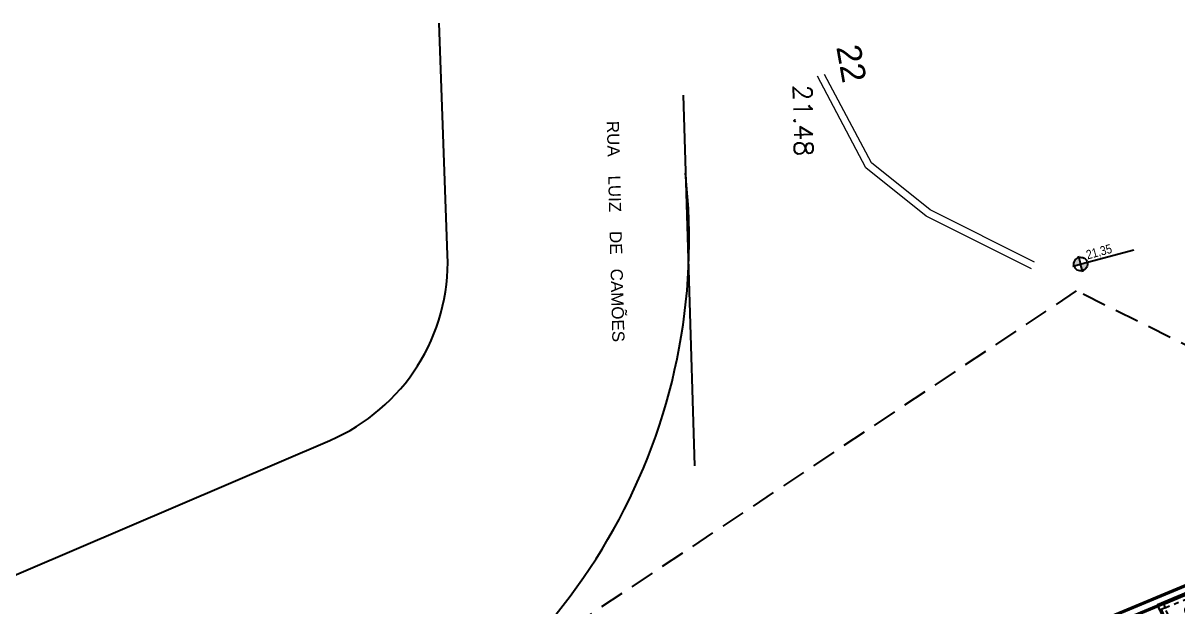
# Model space of a CAD drawing. Header units: metres. Extents: x -154 to 570, y -18 to 184.
# Drawn here: x -40.61 to -16.82, y 33.16 to 45.19 of the extents above; entities that cross this region are included whole.
import ezdxf
from ezdxf.enums import TextEntityAlignment as Align

# ---------------------------------------------------------------- set-up
doc = ezdxf.new("R2010")
doc.units = ezdxf.units.M
doc.linetypes.add('DASHEDX2', pattern=[1.5, 1, -0.5])
doc.linetypes.add('terreno + circ vert$0$DASHEDX2', pattern=[1.5, 1, -0.5])
for name, color, linetype in [('AR-MOB', 2, 'Continuous'), ('ARQ-ALV ACAB', 4, 'Continuous'), ('ARQ-ALV-BXA', 3, 'Continuous'), ('ARQ-AUX', 7, 'Continuous'), ('ARQ-DIM - EMBASAM', 2, 'Continuous'), ('ARQ-PRJ', 7, 'DASHEDX2'), ('PA-GRADIL', 7, 'Continuous'), ('PA-MOBILIÁRIO', 251, 'Continuous'), ('PA-PAISAGISMO', 7, 'Continuous'), ('PA-PISO', 7, 'Continuous'), ('terreno + circ vert$0$ARQ-AUX1', 1, 'Continuous'), ('terreno + circ vert$0$ARQ-AUX2', 2, 'Continuous'), ('terreno + circ vert$0$ARQ-EST', 2, 'Continuous'), ('terreno + circ vert$0$ARQ-PRJ', 7, 'terreno + circ vert$0$DASHEDX2'), ('terreno + circ vert$0$ARQ-SIM', 1, 'Continuous')]:
    doc.layers.add(name, color=color, linetype=linetype)
for name, color, linetype, lineweight in [('terreno + circ vert$0$COTAS DAS CURVAS', 7, 'Continuous', 0), ('terreno + circ vert$0$MURO', 44, 'Continuous', 0), ('terreno + circ vert$0$PONTO_COTA', 7, 'Continuous', 0)]:
    doc.layers.add(name, color=color, linetype=linetype, lineweight=lineweight)
doc.styles.add('terreno + circ vert$0$Adesa', font='ARIALN.TTF')
doc.styles.add('terreno + circ vert$0$PONTOS_DADOS', font='romans.shx')
doc.styles.add('terreno + circ vert$0$Standard', font='arial.ttf')

# ---------------------------------------------------------------- blocks, each defined once
blk = doc.blocks.new('A$C1A1416DE')
at = {"layer": 'AR-MOB', "color": 8}
for p, q in [((0.158, 1.283), (0.105, 1.336)), ((0.158, 1.283), (0.105, 1.336)), ((0.158, 1.247), (0.105, 1.194)), ((0.158, 1.247), (0.105, 1.194)), ((0.195, 1.283), (0.248, 1.336)), ((0.195, 1.283), (0.248, 1.336)), ((0.195, 1.247), (0.248, 1.194)), ((0.195, 1.247), (0.248, 1.194)), ((0.627, 1.283), (0.574, 1.336)), ((0.627, 1.283), (0.574, 1.336)), ((0.627, 1.247), (0.574, 1.194)), ((0.627, 1.247), (0.574, 1.194)), ((0.663, 1.283), (0.716, 1.336)), ((0.663, 1.283), (0.716, 1.336)), ((0.663, 1.247), (0.716, 1.194)), ((0.663, 1.247), (0.716, 1.194)), ((1.095, 1.283), (1.042, 1.336)), ((1.095, 1.283), (1.042, 1.336)), ((1.095, 1.247), (1.042, 1.194)), ((1.095, 1.247), (1.042, 1.194)), ((1.132, 1.283), (1.185, 1.336)), ((1.132, 1.283), (1.185, 1.336)), ((1.132, 1.247), (1.185, 1.194)), ((1.132, 1.247), (1.185, 1.194)), ((1.564, 1.283), (1.511, 1.336)), ((1.564, 1.283), (1.511, 1.336)), ((1.564, 1.247), (1.511, 1.194)), ((1.564, 1.247), (1.511, 1.194)), ((1.6, 1.283), (1.654, 1.336)), ((1.6, 1.283), (1.654, 1.336)), ((1.6, 1.247), (1.654, 1.194)), ((1.6, 1.247), (1.654, 1.194)), ((0.158, 0.829), (0.105, 0.882)), ((0.158, 0.829), (0.105, 0.882)), ((0.158, 0.792), (0.105, 0.739)), ((0.158, 0.792), (0.105, 0.739)), ((0.195, 0.829), (0.248, 0.882)), ((0.195, 0.829), (0.248, 0.882)), ((0.195, 0.792), (0.248, 0.739)), ((0.195, 0.792), (0.248, 0.739)), ((0.627, 0.829), (0.574, 0.882)), ((0.627, 0.829), (0.574, 0.882)), ((0.627, 0.792), (0.574, 0.739)), ((0.627, 0.792), (0.574, 0.739)), ((0.663, 0.829), (0.716, 0.882)), ((0.663, 0.829), (0.716, 0.882)), ((0.663, 0.792), (0.716, 0.739)), ((0.663, 0.792), (0.716, 0.739)), ((1.095, 0.829), (1.042, 0.882)), ((1.095, 0.829), (1.042, 0.882)), ((1.095, 0.792), (1.042, 0.739)), ((1.095, 0.792), (1.042, 0.739)), ((1.132, 0.829), (1.185, 0.882)), ((1.132, 0.829), (1.185, 0.882)), ((1.132, 0.792), (1.185, 0.739)), ((1.132, 0.792), (1.185, 0.739)), ((1.564, 0.829), (1.511, 0.882)), ((1.564, 0.829), (1.511, 0.882)), ((1.564, 0.792), (1.511, 0.739)), ((1.564, 0.792), (1.511, 0.739)), ((1.6, 0.829), (1.654, 0.882)), ((1.6, 0.829), (1.654, 0.882)), ((1.6, 0.792), (1.654, 0.739)), ((1.6, 0.792), (1.654, 0.739)), ((0.158, 0.296), (0.105, 0.349)), ((0.158, 0.296), (0.105, 0.349)), ((0.195, 0.296), (0.248, 0.349)), ((0.195, 0.296), (0.248, 0.349)), ((0.627, 0.296), (0.574, 0.349)), ((0.627, 0.296), (0.574, 0.349)), ((0.663, 0.296), (0.716, 0.349)), ((0.663, 0.296), (0.716, 0.349)), ((1.095, 0.296), (1.042, 0.349)), ((1.095, 0.296), (1.042, 0.349)), ((1.132, 0.296), (1.185, 0.349)), ((1.132, 0.296), (1.185, 0.349)), ((1.564, 0.296), (1.511, 0.349)), ((1.564, 0.296), (1.511, 0.349)), ((1.6, 0.296), (1.654, 0.349)), ((1.6, 0.296), (1.654, 0.349)), ((0.158, 0.26), (0.105, 0.206)), ((0.158, 0.26), (0.105, 0.206)), ((0.195, 0.26), (0.248, 0.206)), ((0.195, 0.26), (0.248, 0.206)), ((0.627, 0.26), (0.574, 0.206)), ((0.627, 0.26), (0.574, 0.206)), ((0.663, 0.26), (0.716, 0.206)), ((0.663, 0.26), (0.716, 0.206)), ((1.095, 0.26), (1.042, 0.206)), ((1.095, 0.26), (1.042, 0.206)), ((1.132, 0.26), (1.185, 0.206)), ((1.132, 0.26), (1.185, 0.206)), ((1.564, 0.26), (1.511, 0.206)), ((1.564, 0.26), (1.511, 0.206)), ((1.6, 0.26), (1.654, 0.206)), ((1.6, 0.26), (1.654, 0.206))]:
    blk.add_line(p, q, dxfattribs=at)
blk.add_lwpolyline([(0, 0.1), (0, 1.459, -0.414214), (0.1, 1.559), (1.76, 1.559, -0.414214), (1.86, 1.459), (1.86, 0.1, -0.414214), (1.76, 0), (0.1, 0, -0.414214)], format="xyb", close=True, dxfattribs=at)
blk.add_lwpolyline([(0, 0.1), (0, 1.459, -0.414214), (0.1, 1.559), (1.76, 1.559, -0.414214), (1.86, 1.459), (1.86, 0.1, -0.414214), (1.76, 0), (0.1, 0, -0.414214)], format="xyb", close=True, dxfattribs=at)
for centre in [(0.176, 1.265), (0.176, 1.265), (0.645, 1.265), (0.645, 1.265), (1.114, 1.265), (1.114, 1.265), (1.582, 1.265), (1.582, 1.265), (0.176, 0.811), (0.176, 0.811), (0.645, 0.811), (0.645, 0.811), (1.114, 0.811), (1.114, 0.811), (1.582, 0.811), (1.582, 0.811), (0.176, 0.278), (0.176, 0.278), (0.645, 0.278), (0.645, 0.278), (1.114, 0.278), (1.114, 0.278), (1.582, 0.278), (1.582, 0.278)]:
    blk.add_circle(centre, 0.0259, dxfattribs=at)
blk = doc.blocks.new('A$C0CFC7B20')
at = {"layer": 'ARQ-ALV-BXA', "color": 3}
blk.add_line((3, 3), (0, 3), dxfattribs=at)
at = {"layer": 'ARQ-ALV-BXA', "color": 2}
blk.add_line((0, 3), (0, 0), dxfattribs=at)
at = {"layer": 'ARQ-PRJ', "ltscale": 0.03}
for p, q in [((0.511, 2.95), (0.511, 0.05)), ((0.561, 2.95), (0.561, 0.05)), ((0.896, 2.95), (0.896, 0.05)), ((0.946, 2.95), (0.946, 0.05)), ((1.282, 2.95), (1.282, 0.05)), ((1.332, 2.95), (1.332, 0.05)), ((1.668, 2.95), (1.668, 0.05)), ((1.718, 2.95), (1.718, 0.05)), ((2.054, 2.95), (2.054, 0.05)), ((2.104, 2.95), (2.104, 0.05)), ((2.439, 2.95), (2.439, 0.05)), ((2.489, 2.95), (2.489, 0.05))]:
    blk.add_line(p, q, dxfattribs=at)
blk.add_lwpolyline([(2.85, 2.85), (2.85, 0.15), (0.15, 0.15), (0.15, 2.85)], close=True, dxfattribs=at)
at = {"layer": 'PA-GRADIL', "ltscale": 0.1}
blk.add_line((0.05, 0.15), (0.05, 2.85), dxfattribs=at)
at = {"layer": 'PA-PAISAGISMO', "color": 7}
for p, q in [((2.85, 3), (0.15, 3)), ((0.05, 2.85), (0.05, 0.15)), ((2.85, 2.95), (0.15, 2.95)), ((2.95, 2.85), (2.95, 0.15)), ((3, 0.15), (3, 2.85)), ((2.85, 0.05), (0.15, 0.05))]:
    blk.add_line(p, q, dxfattribs=at)
at = {"layer": 'PA-PAISAGISMO', "color": 2}
for points in [[(0, 2.85), (0, 3), (0.15, 3), (0.15, 2.85)], [(0.561, 3), (0.561, 2.95), (0.511, 2.95), (0.511, 3)], [(0.946, 3), (0.946, 2.95), (0.896, 2.95), (0.896, 3)], [(1.332, 3), (1.332, 2.95), (1.282, 2.95), (1.282, 3)], [(1.718, 3), (1.718, 2.95), (1.668, 2.95), (1.668, 3)], [(2.104, 3), (2.104, 2.95), (2.054, 2.95), (2.054, 3)], [(2.489, 3), (2.489, 2.95), (2.439, 2.95), (2.439, 3)], [(3, 2.85), (3, 3), (2.85, 3), (2.85, 2.85)], [(0, 0), (0, 0.15), (0.15, 0.15), (0.15, 0)], [(0, 0), (0, 0.15), (0.15, 0.15), (0.15, 0)], [(0, 0), (0, 0.15), (0.15, 0.15), (0.15, 0)], [(0.561, 0), (0.561, 0.05), (0.511, 0.05), (0.511, 0)], [(0.946, 0), (0.946, 0.05), (0.896, 0.05), (0.896, 0)], [(1.332, 0), (1.332, 0.05), (1.282, 0.05), (1.282, 0)], [(1.718, 0), (1.718, 0.05), (1.668, 0.05), (1.668, 0)], [(2.104, 0), (2.104, 0.05), (2.054, 0.05), (2.054, 0)], [(2.489, 0), (2.489, 0.05), (2.439, 0.05), (2.439, 0)], [(3, 0), (3, 0.15), (2.85, 0.15), (2.85, 0)]]:
    blk.add_lwpolyline(points, close=True, dxfattribs=at)
at = {"layer": 'PA-PISO'}
for q in [(2.905, 0), (3, 0)]:
    blk.add_line((0, 0), q, dxfattribs=at)
at = {"layer": 'PA-MOBILIÁRIO'}
blk.add_blockref('A$C1A1416DE', (0.336, 0.597), dxfattribs=at)
blk = doc.blocks.new('A$C23B574F5')
at = {"layer": 'PA-MOBILIÁRIO', "xscale": 0.7999999999999998, "yscale": 0.7999999999999998, "zscale": 0.7999999999999998, "rotation": 292.651680837577}
blk.add_blockref('A$C0CFC7B20', (-17.242, 33.201, 0), dxfattribs=at)
blk = doc.blocks.new('terreno + circ vert$0$ADESA-SIMB NIVEL PLAN')
h = blk.add_hatch(color=256)
h.dxf.hatch_style = 1
edge = h.paths.add_edge_path()
edge.add_ellipse((-0.038, 0), major_axis=(-0.133, 0.133), ratio=1, start_angle=315.0639, end_angle=405.0639)
edge.add_line((-0.226, 0), (-0.038, 0))
edge.add_line((-0.038, 0), (-0.038, 0.189))
edge = h.paths.add_edge_path()
edge.add_ellipse((-0.038, 0), major_axis=(-0.133, 0.133), ratio=1, start_angle=495.0639, end_angle=585.0639)
edge.add_line((0.151, 0), (-0.038, 0))
edge.add_line((-0.038, 0), (-0.038, -0.189))
for p, q in [((-0.038, 0.189), (-0.038, 0.226)), ((-0.038, 0.189), (-0.038, 0)), ((-0.038, 0), (0.151, 0)), ((-0.038, 0), (0.151, 0)), ((0.151, 0), (0.189, 0)), ((-0.264, 0), (-0.226, 0)), ((-0.226, 0), (-0.038, 0)), ((-0.038, -0.189), (-0.038, 0)), ((-0.037, -0.227), (-0.038, -0.189))]:
    blk.add_line(p, q)
blk.add_lwpolyline([(0.157, 0), (1.472, 0)])
blk.add_ellipse((-0.038, 0), major_axis=(-0.133, 0.133), ratio=1, start_param=3.928105432082424, end_param=10.21129073926201)
at = {"color": 3, "style": 'terreno + circ vert$0$Adesa'}
for p in [(0.18, 0.072), (0.18, -0.298)]:
    blk.add_attdef('100.00', p, '', height=0.25, rotation=0.0639, dxfattribs=at)
blk = doc.blocks.new('terreno + circ vert')
at = {"layer": 'Defpoints'}
blk.add_lwpolyline([(45.031, 1.162, 0.011807), (45.046, 1.811), (45.121, 8.461), (42.945, 9.481), (35.555, 12.947), (27.506, 16.893), (22.101, 19.54), (15.002, 23.015), (8.325, 26.282), (0.49, 30.091), (-5.893, 33.236), (-11.242, 35.872), (-77.207, 8.344), (-72.462, -3.025), (39.746, -3.025), (40.529, -3.025, 0.392534)], format="xyb", close=True, dxfattribs=at)
at = {"layer": 'terreno + circ vert$0$ARQ-AUX1'}
blk.add_lwpolyline([(-108.143, 15.439), (-108.013, 11.244, 0.525686), (-102.472, 7.678), (-85.253, 14.881), (-77.082, 18.294), (-68.696, 21.871), (-34.291, 36.588, 0.310035), (-31.867, 40.41), (-32.039, 45.187)], format="xyb", dxfattribs=at)
blk.add_lwpolyline([(-27.018, 43.703), (-26.779, 36.063)], dxfattribs=at)
at = {"layer": 'terreno + circ vert$0$ARQ-AUX2'}
blk.add_lwpolyline([(-79.977, 11.499), (-64.687, 17.904), (-47.635, 25.173, 0.004837), (-33.934, 29.65, 0.32166), (-26.968, 42.096)], format="xyb", dxfattribs=at)
at = {"layer": 'terreno + circ vert$0$ARQ-EST', "color": 102}
blk.add_lwpolyline([(45.031, 1.162, 0.011807), (45.046, 1.811), (45.121, 8.461), (42.945, 9.481), (35.555, 12.947), (27.506, 16.893), (22.101, 19.54), (15.002, 23.015), (8.325, 26.282), (0.49, 30.091), (-5.893, 33.236), (-11.242, 35.872), (-77.207, 8.344), (-72.462, -3.025), (39.746, -3.025), (40.529, -3.025, 0.392527), (45.031, 1.162)], format="xyb", dxfattribs=at)
at = {"layer": 'terreno + circ vert$0$ARQ-PRJ', "color": 1, "ltscale": 0.5}
blk.add_lwpolyline([(48.042, 1.391), (48.106, 7.061), (42.945, 9.481), (35.555, 12.947), (27.506, 16.893), (22.101, 19.54), (15.002, 23.015), (8.325, 26.282), (0.49, 30.091), (-5.893, 33.236), (-12.276, 36.381), (-18.916, 39.668), (-31.6, 31.223), (-104.383, 0.849), (-104.14, -6.025), (40.542, -6.025, 0.41093)], format="xyb", close=True, dxfattribs=at)
at = {"layer": 'terreno + circ vert$0$MURO', "linetype": 'Continuous'}
for p, q in [((-23.255, 42.207, 9.655), (-24.249, 44.09, 9.751)), ((-23.137, 42.305, 9.656), (-24.1, 44.128, 9.749)), ((-22.009, 41.211, 9.628), (-23.255, 42.207, 9.655)), ((-21.928, 41.338, 9.628), (-23.137, 42.305, 9.654)), ((-19.842, 40.126, 9.624), (-22.009, 41.211, 9.628)), ((-19.775, 40.26, 9.624), (-21.928, 41.338, 9.628))]:
    blk.add_line(p, q, dxfattribs=at)
at = {"layer": 'terreno + circ vert$0$ARQ-SIM'}
ref = blk.add_blockref('terreno + circ vert$0$ADESA-SIMB NIVEL PLAN', (-18.799, 40.227), dxfattribs=dict(at, xscale=0.7499999999999999, yscale=0.7499999999999999, zscale=0.7499999999999999, rotation=15.2273522940256))
ref.add_attrib('100.00', '21,35', (-18.683, 40.315), dxfattribs={"layer": '0', "color": 3, "height": 0.1875, "rotation": 15.2912, "style": 'terreno + circ vert$0$Adesa'})
at = {"color": 2, "ltscale": 0.1, "insert": (-28.339, 43.175), "char_height": 0.25, "width": 8.15618, "attachment_point": 1, "rotation": 271.4617, "style": 'terreno + circ vert$0$Standard'}
blk.add_mtext('RUA    LUIZ    DE   CAMÕES', dxfattribs=at)
at = {"layer": 'terreno + circ vert$0$COTAS DAS CURVAS', "color": 31, "linetype": 'Continuous', "style": 'terreno + circ vert$0$Standard'}
blk.add_text('22', height=0.5, rotation=280.04, dxfattribs=at).set_placement((-23.862, 44.694, -11.727))
at = {"layer": 'terreno + circ vert$0$PONTO_COTA', "style": 'terreno + circ vert$0$PONTOS_DADOS'}
blk.add_text('21.48', height=0.3827, rotation=271.2984, dxfattribs=at).set_placement((-24.368, 43.922, -11.727), align=Align.TOP_LEFT)

msp = doc.modelspace()

# ---------------------------------------------------------------- linework, layer by layer
at = {"layer": 'ARQ-ALV ACAB'}
msp.add_lwpolyline([(-22.6349, 30.9129), (-11.2204, 35.6769)], dxfattribs=at)
at = {"layer": 'ARQ-AUX'}
for points in [[(-22.6985, 31.0652), (-11.2145, 35.8581)], [(-22.6445, 30.936), (-11.2195, 35.7044)]]:
    msp.add_lwpolyline(points, dxfattribs=at)

# ---------------------------------------------------------------- block references
msp.add_blockref('A$C23B574F5', (0, 0, 0), dxfattribs=at)
at = {"layer": 'ARQ-DIM - EMBASAM'}
msp.add_blockref('terreno + circ vert', (0, 0), dxfattribs=at)

doc.saveas('drawing.dxf')
